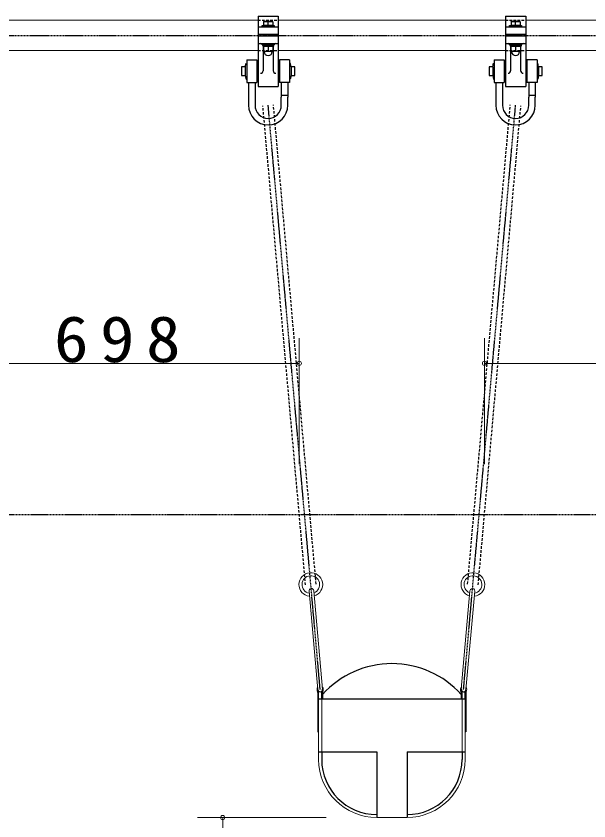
# Model space of a CAD drawing. Units: millimetres at full size; details may follow other scales. Extents: x -19543 to 0, y -2740 to 13350.
# Drawn here: x -16489 to -15355, y 2993 to 4588 of the extents above; entities that cross this region are included whole.
import ezdxf

# ---------------------------------------------------------------- set-up
doc = ezdxf.new("R2010")
doc.units = ezdxf.units.MM
doc.linetypes.add('USER2', pattern=[6, 3, -1, 1, -1])
doc.linetypes.add('USER4', pattern=[8, 5, -3])
doc.layers.add('線', color=2, linetype='Continuous', lineweight=25)
doc.layers.add('補助', color=2, linetype='Continuous', lineweight=13)
doc.styles.add('ＭＳ ゴシック', font='')
doc.styles.get('ＭＳ ゴシック').set_extended_font_data('MS Gothic')

# ---------------------------------------------------------------- blocks, each defined once
blk = doc.blocks.new('dimension_origin')
at = {"color": 0, "linetype": 'Continuous', "lineweight": -2}
blk.add_circle((0, 0), 1.25, dxfattribs=at)

msp = doc.modelspace()

# ---------------------------------------------------------------- linework, layer by layer
at = {"layer": '線', "color": 7, "lineweight": 13}
for p, q in [((-16545, 4580.25), (-16010, 4580.25)), ((-15970, 4580.25), (-15520, 4580.25)), ((-15480, 4580.25), (-14678, 4580.25)), ((-16545, 4519.75), (-16010, 4519.75)), ((-15970, 4519.75), (-15520, 4519.75)), ((-15480, 4519.75), (-14678, 4519.75)), ((-15891.731, 3253.329), (-15909.108, 3448.644)), ((-15882.269, 3254.171), (-15899.645, 3449.486)), ((-15607.731, 3254.171), (-15590.355, 3449.486)), ((-15598.269, 3253.329), (-15580.892, 3448.644)), ((-15890, 3235), (-15890, 3115)), ((-15884, 3235), (-15884, 3130)), ((-15606, 3235), (-15606, 3130)), ((-15600, 3235), (-15600, 3115)), ((-15775, 3000), (-15715, 3000))]:
    msp.add_line(p, q, dxfattribs=at)
at = {"layer": '線'}
for p, q in [((-16010, 4588.25), (-15970, 4588.25)), ((-16010, 4588.25), (-16010, 4449)), ((-15970, 4588.25), (-15970, 4449)), ((-15520, 4588.25), (-15480, 4588.25)), ((-15520, 4588.25), (-15520, 4449)), ((-15480, 4588.25), (-15480, 4449)), ((-16010, 4567.25), (-15970, 4567.25)), ((-16002, 4569.75), (-15978, 4569.75)), ((-16002, 4567.25), (-16002, 4569.75)), ((-16002, 4567.25), (-15978, 4567.25)), ((-15999, 4576.75), (-15998.5, 4577.25)), ((-15999, 4576.75), (-15999, 4569.75)), ((-15981, 4569.75), (-15999, 4569.75)), ((-15981.5, 4577.25), (-15998.5, 4577.25)), ((-15990, 4569.75), (-15990, 4576.113)), ((-15981, 4576.75), (-15981.5, 4577.25)), ((-15981, 4576.75), (-15981, 4569.75)), ((-15978, 4569.75), (-15978, 4567.25)), ((-15520, 4567.25), (-15480, 4567.25)), ((-15512, 4569.75), (-15488, 4569.75)), ((-15512, 4567.25), (-15512, 4569.75)), ((-15512, 4567.25), (-15488, 4567.25)), ((-15509, 4576.75), (-15508.5, 4577.25)), ((-15509, 4576.75), (-15509, 4569.75)), ((-15491, 4569.75), (-15509, 4569.75)), ((-15491.5, 4577.25), (-15508.5, 4577.25)), ((-15500, 4569.75), (-15500, 4576.113)), ((-15491, 4576.75), (-15491.5, 4577.25)), ((-15491, 4576.75), (-15491, 4569.75)), ((-15488, 4569.75), (-15488, 4567.25)), ((-16010, 4552.25), (-15970, 4552.25)), ((-16010, 4549), (-15970, 4549)), ((-15520, 4552.25), (-15480, 4552.25)), ((-15520, 4549), (-15480, 4549)), ((-16010, 4534), (-15970, 4534)), ((-16002, 4534), (-15978, 4534)), ((-16002, 4531.5), (-16002, 4534)), ((-16002, 4531.5), (-15978, 4531.5)), ((-16000.75, 4531.5), (-15979.25, 4531.5)), ((-16000.75, 4531.5), (-16000.75, 4528.5)), ((-15990.167, 4528.5), (-15990.971, 4531.5)), ((-15989.029, 4528.5), (-15989.833, 4531.5)), ((-15979.25, 4531.5), (-15979.25, 4528.5)), ((-15978, 4534), (-15978, 4531.5)), ((-15520, 4534), (-15480, 4534)), ((-15512, 4534), (-15488, 4534)), ((-15512, 4531.5), (-15512, 4534)), ((-15512, 4531.5), (-15488, 4531.5)), ((-15510.75, 4531.5), (-15489.25, 4531.5)), ((-15510.75, 4531.5), (-15510.75, 4528.5)), ((-15500.167, 4528.5), (-15500.971, 4531.5)), ((-15499.029, 4528.5), (-15499.833, 4531.5)), ((-15489.25, 4531.5), (-15489.25, 4528.5)), ((-15488, 4534), (-15488, 4531.5)), ((-16000.75, 4528.5), (-15979.25, 4528.5)), ((-16000, 4529), (-16000, 4480.084)), ((-15999.5, 4528.5), (-15999.5, 4518.789)), ((-15999.5, 4528.5), (-15980.5, 4528.5)), ((-15999.5, 4518.789), (-15999, 4518.5)), ((-15999, 4518.5), (-15981, 4518.5)), ((-15998, 4518), (-15998, 4518.5)), ((-15990, 4528.5), (-15990, 4519.637)), ((-15982, 4518), (-15982, 4518.5)), ((-15980.5, 4518.789), (-15981, 4518.5)), ((-15980.5, 4528.5), (-15980.5, 4518.789)), ((-15980, 4529), (-15980, 4480.084)), ((-15510.75, 4528.5), (-15489.25, 4528.5)), ((-15510, 4529), (-15510, 4480.084)), ((-15509.5, 4528.5), (-15509.5, 4518.789)), ((-15509.5, 4528.5), (-15490.5, 4528.5)), ((-15509.5, 4518.789), (-15509, 4518.5)), ((-15509, 4518.5), (-15491, 4518.5)), ((-15508, 4518), (-15508, 4518.5)), ((-15500, 4528.5), (-15500, 4519.637)), ((-15492, 4518), (-15492, 4518.5)), ((-15490.5, 4518.789), (-15491, 4518.5)), ((-15490.5, 4528.5), (-15490.5, 4518.789)), ((-15490, 4529), (-15490, 4480.084)), ((-16032.5, 4501.5), (-16012.5, 4501.5)), ((-16032.5, 4501.5), (-16032.5, 4456.5)), ((-16012.5, 4501.5), (-16012.5, 4456.5)), ((-15947.5, 4501.5), (-15967.5, 4501.5)), ((-15967.5, 4501.5), (-15967.5, 4456.5)), ((-15947.5, 4501.5), (-15947.5, 4456.5)), ((-15542.5, 4501.5), (-15522.5, 4501.5)), ((-15542.5, 4501.5), (-15542.5, 4456.5)), ((-15522.5, 4501.5), (-15522.5, 4456.5)), ((-15457.5, 4501.5), (-15477.5, 4501.5)), ((-15477.5, 4501.5), (-15477.5, 4456.5)), ((-15457.5, 4501.5), (-15457.5, 4456.5)), ((-16035.259, 4487.5), (-16042.5, 4487.5)), ((-16042.5, 4487.5), (-16042.5, 4470.5)), ((-16035.258, 4487.481), (-16033.724, 4494.852)), ((-16035.258, 4487.481), (-16035.258, 4470.519)), ((-16033.724, 4494.852), (-16032.5, 4494.598)), ((-16032.5, 4494.598), (-16032.5, 4463.402)), ((-16010, 4487.5), (-16012.5, 4487.5)), ((-15967.5, 4487.5), (-15970.011, 4487.5)), ((-15946.276, 4494.852), (-15947.5, 4494.598)), ((-15947.5, 4494.598), (-15947.5, 4463.402)), ((-15944.742, 4487.481), (-15946.276, 4494.852)), ((-15937.5, 4487.5), (-15944.744, 4487.5)), ((-15944.742, 4487.481), (-15944.742, 4470.519)), ((-15937.5, 4470.5), (-15937.5, 4487.5)), ((-15545.259, 4487.5), (-15552.5, 4487.5)), ((-15552.5, 4487.5), (-15552.5, 4470.5)), ((-15545.258, 4487.481), (-15543.724, 4494.852)), ((-15545.258, 4487.481), (-15545.258, 4470.519)), ((-15543.724, 4494.852), (-15542.5, 4494.598)), ((-15542.5, 4494.598), (-15542.5, 4463.402)), ((-15520, 4487.5), (-15522.5, 4487.5)), ((-15477.5, 4487.5), (-15480.011, 4487.5)), ((-15456.276, 4494.852), (-15457.5, 4494.598)), ((-15457.5, 4494.598), (-15457.5, 4463.402)), ((-15454.742, 4487.481), (-15456.276, 4494.852)), ((-15447.5, 4487.5), (-15454.744, 4487.5)), ((-15454.742, 4487.481), (-15454.742, 4470.519)), ((-15447.5, 4470.5), (-15447.5, 4487.5)), ((-16042.5, 4470.5), (-16035.259, 4470.5)), ((-16035.258, 4470.519), (-16033.724, 4463.148)), ((-16012.5, 4470.5), (-16010, 4470.5)), ((-15970.011, 4470.5), (-15967.5, 4470.5)), ((-15944.742, 4470.519), (-15946.276, 4463.148)), ((-15944.744, 4470.5), (-15937.5, 4470.5)), ((-15552.5, 4470.5), (-15545.259, 4470.5)), ((-15545.258, 4470.519), (-15543.724, 4463.148)), ((-15522.5, 4470.5), (-15520, 4470.5)), ((-15480.011, 4470.5), (-15477.5, 4470.5)), ((-15454.742, 4470.519), (-15456.276, 4463.148)), ((-15454.744, 4470.5), (-15447.5, 4470.5)), ((-16033.724, 4463.148), (-16032.5, 4463.402)), ((-16032.5, 4456.5), (-16012.5, 4456.5)), ((-16029, 4456.5), (-16029, 4411.5)), ((-16016, 4456.5), (-16016, 4411.5)), ((-15947.5, 4456.5), (-15967.5, 4456.5)), ((-15964, 4456.5), (-15964, 4427.5)), ((-15951, 4456.5), (-15951, 4427.5)), ((-15946.276, 4463.148), (-15947.5, 4463.402)), ((-15543.724, 4463.148), (-15542.5, 4463.402)), ((-15542.5, 4456.5), (-15522.5, 4456.5)), ((-15539, 4456.5), (-15539, 4411.5)), ((-15526, 4456.5), (-15526, 4411.5)), ((-15457.5, 4456.5), (-15477.5, 4456.5)), ((-15474, 4456.5), (-15474, 4427.5)), ((-15461, 4456.5), (-15461, 4427.5)), ((-15456.276, 4463.148), (-15457.5, 4463.402)), ((-16010, 4449), (-15970, 4449)), ((-15520, 4449), (-15480, 4449)), ((-15964, 4431.5), (-15951, 4431.5)), ((-15964, 4411.5), (-15964, 4427.5)), ((-15951, 4411.5), (-15951, 4427.5)), ((-15474, 4431.5), (-15461, 4431.5)), ((-15474, 4411.5), (-15474, 4427.5)), ((-15461, 4411.5), (-15461, 4427.5)), ((-15891.5, 3247.724), (-15891.5, 3170)), ((-15890, 3235), (-15890, 3247.724)), ((-15884, 3235), (-15884, 3247.724)), ((-15882.5, 3247.724), (-15882.5, 3235)), ((-15607.5, 3247.724), (-15607.5, 3235)), ((-15606, 3235), (-15606, 3247.724)), ((-15600, 3235), (-15600, 3247.724)), ((-15598.5, 3247.724), (-15598.5, 3170)), ((-15890, 3235), (-15600, 3235)), ((-15891.5, 3170), (-15890, 3170)), ((-15598.5, 3170), (-15600, 3170)), ((-15890, 3130), (-15775, 3130)), ((-15884, 3130), (-15884, 3115)), ((-15775, 3130), (-15775, 3000)), ((-15715, 3130), (-15715, 3000)), ((-15715, 3130), (-15600, 3130)), ((-15606, 3130), (-15606, 3115))]:
    msp.add_line(p, q, dxfattribs=at)
at = {"layer": '線', "color": 4, "linetype": 'USER4'}
for p, q in [((-16010, 4580.25), (-15970, 4580.25)), ((-15520, 4580.25), (-15480, 4580.25)), ((-16010, 4519.75), (-15970, 4519.75)), ((-15520, 4519.75), (-15480, 4519.75)), ((-15915.965, 3460.835), (-16000.459, 4410.569)), ((-15895.048, 3462.696), (-15979.541, 4412.43)), ((-15594.952, 3462.696), (-15510.459, 4412.43)), ((-15574.035, 3460.835), (-15489.541, 4410.569))]:
    msp.add_line(p, q, dxfattribs=at)
at = {"layer": '線', "color": 20, "linetype": 'USER2'}
for p, q in [((-17500, 4550), (-14619.182, 4550)), ((-15887, 3253.75), (-15990, 4411.5)), ((-15603, 3253.75), (-15500, 4411.5)), ((-11674.329, 3600), (-17669.673, 3600))]:
    msp.add_line(p, q, dxfattribs=at)
at = {"layer": '線', "linetype": 'USER4'}
for p, q in [((-15996, 4552.25), (-15996, 4549)), ((-15984, 4552.25), (-15984, 4549)), ((-15506, 4552.25), (-15506, 4549)), ((-15494, 4552.25), (-15494, 4549))]:
    msp.add_line(p, q, dxfattribs=at)
at = {"layer": '線'}
for centre, radius, start, end in [((-15994.5, 4564.641), 12.323, 68.58229, 111.41755), ((-15985.5, 4564.641), 12.323, 68.58243, 111.41757), ((-15504.5, 4564.641), 12.323, 68.58229, 111.41755), ((-15495.5, 4564.641), 12.323, 68.58243, 111.41757), ((-16005, 4529), 5, 0, 90), ((-15975, 4529), 5, 90, 180), ((-15515, 4529), 5, 0, 90), ((-15485, 4529), 5, 90, 180), ((-15994.75, 4532.508), 13.72, 249.74445, 290.25555), ((-15990, 4518), 8, 180, 0), ((-15985.25, 4532.508), 13.72, 249.74445, 290.25555), ((-15504.75, 4532.508), 13.72, 249.74445, 290.25555), ((-15500, 4518), 8, 180, 0), ((-15495.25, 4532.508), 13.72, 249.74445, 290.25555), ((-16005, 4480.084), 5, 270, 0), ((-15975, 4480.084), 5, 180, 270), ((-15515, 4480.084), 5, 270, 0), ((-15485, 4480.084), 5, 180, 270), ((-15990, 4411.5), 39, 180, 0), ((-15990, 4411.5), 26, 180, 0), ((-15500, 4411.5), 39, 180, 0), ((-15500, 4411.5), 26, 180, 0), ((-15745, 3119.821), 185.179, 42.05292, 137.94708), ((-15887, 3253.75), 6.25, 144.54817, 212.38754), ((-15887, 3253.75), 4.75, 185.08397, 5.08397), ((-15887, 3253.75), 6.25, 327.61246, 45.61977), ((-15603, 3253.75), 6.25, 134.38023, 212.38754), ((-15603, 3253.75), 4.75, 174.91603, 354.91603), ((-15603, 3253.75), 6.25, 327.61246, 35.45183), ((-15896.5, 3247.724), 5, 0, 32.38754), ((-15896.5, 3247.724), 6.5, 0, 32.38754), ((-15877.5, 3247.724), 6.5, 147.61246, 180), ((-15877.5, 3247.724), 5, 147.61246, 180), ((-15612.5, 3247.724), 5, 0, 32.38754), ((-15612.5, 3247.724), 6.5, 0, 32.38754), ((-15593.5, 3247.724), 6.5, 147.61246, 180), ((-15593.5, 3247.724), 5, 147.61246, 180), ((-15775, 3115), 109, 180, 270), ((-15715, 3115), 109, 270, 0)]:
    msp.add_arc(centre, radius, start, end, dxfattribs=at)
at = {"layer": '線', "color": 7, "lineweight": 13}
for centre, radius, start, end in [((-15905.506, 3461.765), 23.5, 286.74537, 263.42256), ((-15905.506, 3461.765), 17.5, 290.83326, 259.33468), ((-15584.494, 3461.765), 23.5, 276.57744, 253.25463), ((-15584.494, 3461.765), 17.5, 280.66532, 249.16674), ((-15904.376, 3449.065), 4.75, 5.08397, 185.08397), ((-15585.624, 3449.065), 4.75, 354.91603, 174.91603), ((-15887, 3253.75), 4.75, 185.08397, 5.08397), ((-15603, 3253.75), 4.75, 174.91603, 354.91603), ((-15775, 3115), 115, 180, 270), ((-15715, 3115), 115, 270, 0)]:
    msp.add_arc(centre, radius, start, end, dxfattribs=at)
at = {"layer": '補助'}
for p, q in [((-15928.346, 3700), (-15928.346, 3950)), ((-15561.654, 3700), (-15561.654, 3950)), ((-16626.654, 3900), (-15928.346, 3900)), ((-15561.654, 3900), (-14675.25, 3900)), ((-15875, 3000), (-16130, 3000)), ((-16080, 2600), (-16080, 3000))]:
    msp.add_line(p, q, dxfattribs=at)

# ---------------------------------------------------------------- block references
at = {"layer": '補助', "xscale": 3.33, "yscale": 3.33}
for p, rotation in [((-15928.346, 3900), 180), ((-16080, 3000), 270)]:
    msp.add_blockref('dimension_origin', p, dxfattribs=dict(at, rotation=rotation))
msp.add_blockref('dimension_origin', (-15561.654, 3900), dxfattribs=at)

# ---------------------------------------------------------------- texts
at = {"layer": '補助', "insert": (-16277.5, 3901), "char_height": 91.64, "attachment_point": 8, "style": 'ＭＳ ゴシック'}
msp.add_mtext('\\T1.33;\\W1.1;698', dxfattribs=at)

doc.saveas('drawing.dxf')
